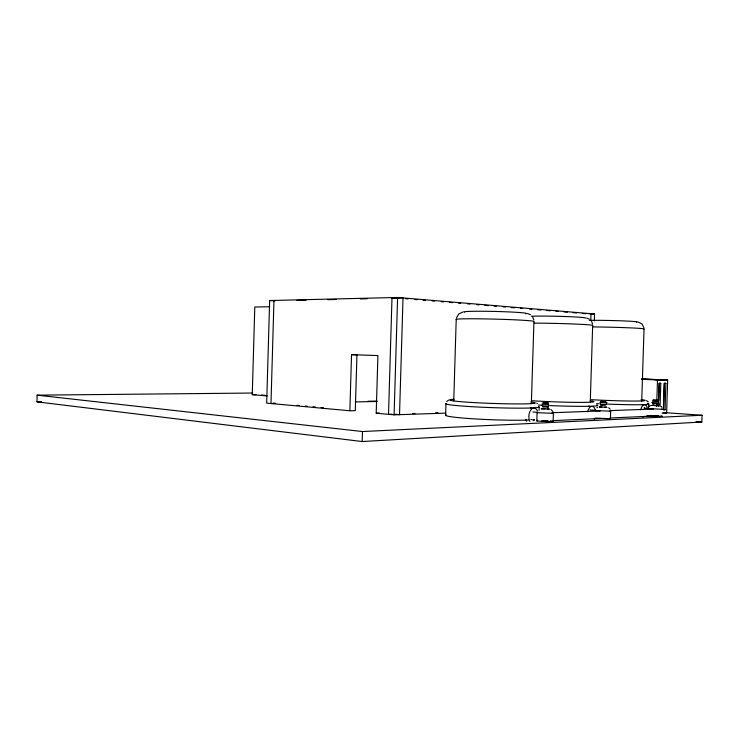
<?xml version="1.0" encoding="UTF-8"?>
<svg xmlns="http://www.w3.org/2000/svg" width="739" height="739" viewBox="0 0 739 739"><rect width="100%" height="100%" fill="white"/><g stroke="black" fill="none" stroke-linecap="round" stroke-linejoin="round"><path stroke-width="1.11" d="M666.467 412.75L702.05 415.263L701.838 422.006L362.175 441.534L36.95 401.85L37.135 395.162L252.72 393.037M445.635 415.096L445.95 403.716M267.148 395.938L252.258 394.691L254.789 307.008L269.735 306.759M594.322 320.892L594.544 313.992L397.6 297.466L269.643 300.524L266.677 403.134L349.87 410.773L355.293 410.625L356.946 354.812L351.524 354.674L349.87 410.773M273.966 300.413L270.982 403.531L275.536 403.448M362.175 441.534L362.47 431.53L37.135 395.162M445.765 413.138L394.099 414.838L376.197 413.193L377.915 355.57L351.524 354.674M536.837 420.713L537.087 412.639L537.576 412.528M394.099 414.838L397.6 297.466M453.755 400.824L456.212 319.405M531.359 403.633L533.928 321.419M590.794 320.541L591.006 313.687L588.715 313.706M590.276 401.887L592.66 325.437M595.117 418.08L610.414 418.727L610.682 411.189L609.98 411.004M553.123 421.359L553.372 413.295L552.467 413.064M641.72 401.286L644.038 328.957M656.648 406.478L656.722 404.178M656.832 400.723L657.488 380.012L667.668 380.04L666.624 412.944L662.098 413.138M651.752 405.305C654.2 405.083 660.842 407.605 658.467 403.318M658.532 401.101L659.096 383.347L660.805 383.347L660.066 406.598M658.569 406.348L658.698 402.755M658.754 400.584L659.308 383.273L660.805 383.347M665.054 409.72L665.885 383.338L664.389 383.264L663.557 409.618L665.054 409.72L663.363 409.785L664.204 383.338L665.885 383.338M539.045 410.228L539.165 407.013M648.602 407.429L648.731 403.993M456.388 318.084L458.734 313.964L463.288 311.83M648.463 407.06L650.44 405.48M610.682 411.189L595.348 410.607L595.893 410.441M446.652 401.554L448.758 399.984M596.835 407.688L597.5 407.3M553.372 413.323L537.077 412.685M541.281 408.787L545.077 408.75M599.264 406.958L601.915 406.912M548.199 407.115L542.602 406.847L543.091 406.81M657.932 403.863L652.943 403.66M651.789 405.341L654.431 405.286M600.613 401.416L605.943 401.628L600.604 401.443M652.906 403.623L654.412 403.605M648.426 408.565L662.55 409.295L661.738 409.092M599.837 402.459L607.079 402.81L606.349 402.69M541.983 403.947C540.837 404.362 550.961 404.695 548.68 404.178M362.47 431.53L702.05 415.263M542.574 421.119L548.292 420.851M552.864 420.648L600.853 418.45M609.998 418.025L656.851 415.881M551.959 412.731L599.948 410.986M610.229 410.607L653.645 409.027M652.361 401.101C651.401 401.416 660.971 401.72 658.107 401.305M542.14 405.535C540.07 405.923 551.063 406.33 548.634 405.776M391.975 414.219L388.52 414.33L392.003 297.605L398.884 298.177M412.658 413.554L414.958 413.48M435.65 412.815L437.95 412.741M376.197 413.193L379.458 413.092M296.902 300.394L306.131 300.182M328.042 299.664L336.116 299.48M360.336 298.916L367.255 298.75M391.485 298.187L403.014 297.919L399.522 414.662L395.051 414.256M658.625 402.884L651.872 402.524L652.934 402.478M367.985 401.231L377.093 401.055M355.274 401.905L376.899 401.489M36.95 401.85L41.56 401.785M252.258 394.691L255.962 394.654M600.391 403.928C597.408 404.178 608.354 404.704 606.303 404.178M591.108 314.01L594.544 313.992M656.195 379.883L657.913 379.883M663.003 379.901L641.72 379.005M601.962 405.129L600.659 405.138L605.426 405.305M642.274 378.959L667.668 380.04M641.544 379.218L657.488 380.012M656.001 403.66L657.941 403.827M656.528 405.369L658.458 405.517M656.777 415.678L658.061 415.761M604.835 407.041L606.931 407.3L599.311 407.004M547.202 408.852L549.41 409.11L541.29 408.833M644.205 408.122L646.81 408.381M269.643 300.524L274.982 300.902M663.179 412.704L666.624 412.944M589.879 409.914L595.597 410.33M597.888 410.496L600.17 410.662M696.092 421.572L701.838 422.006M532.865 412.002L537.225 412.344M405.757 298.75L408.048 298.935M414.93 299.507L417.221 299.701M422.948 300.182L425.248 300.367M432.121 300.939L434.412 301.133M441.294 301.706L443.585 301.9M449.321 302.371L452.758 302.657M458.485 303.138L460.776 303.332M467.658 303.905L469.949 304.089M476.831 304.662L479.121 304.856M484.849 305.336L488.294 305.623M494.021 306.094L496.312 306.288M503.194 306.861L505.485 307.054M511.212 307.535L514.658 307.821M520.385 308.292L522.676 308.486M529.558 309.059L531.849 309.253M537.576 309.724L541.022 310.011M546.749 310.491L550.186 310.777M555.922 311.258L558.213 311.442M563.94 311.923L567.386 312.209M573.113 312.689L576.549 312.976M582.286 313.447L585.722 313.733M547.276 406.949L548.236 407.078M261.477 395.023L264.913 395.31M273.162 403.143L275.444 403.346M297.115 405.323L299.397 405.526M305.105 406.053L307.387 406.256M313.087 406.783L315.368 406.986M321.068 407.503L323.349 407.716M661.146 416.029L662.32 416.306L647.872 415.706M638.126 322.001L642.08 324.051L643.909 327.673M586.646 318.066L589.316 319.174M527.313 313.428L530.51 314.768M550.832 409.415L553.114 411.78M646.477 400.621L647.77 401.563M536.699 403.18L537.382 403.559M608.659 407.743L610.109 409.101M661.276 406.478L662.015 407.346M647.641 401.416L648.085 401.979M591.579 321.447L592.576 324.116M532.717 317.068L533.78 319.932M456.536 319.618A38.871 1.302 1.5 0 1 495.444 319.137A38.871 1.302 1.5 0 1 533.484 321.604M464.609 312.191A31.093 1.275 1.4 0 1 495.583 311.461A31.093 1.275 1.4 0 1 525.734 313.724M534.066 419.715A46.631 2.817 2.1 0 1 531.923 419.872M528.607 420.038A46.631 2.817 2.1 0 1 473.727 418.837A46.631 2.817 2.1 0 1 446.06 414.819M538.592 406.635A46.64 2.3 2 0 1 492.904 407.66A46.64 2.3 2 0 1 446.402 403.383M530.833 401.951A42.742 1.94 2 0 1 493.033 403.439A42.742 1.94 2 0 1 454.06 399.282M596.622 404.963A43.897 1.977 2.2 0 1 549.834 405.582M542.583 405.249A43.897 1.977 2.2 0 1 538.325 405.027M590.304 400.797A40.229 1.672 2.1 0 1 579.884 402.385A40.229 1.672 2.1 0 1 531.433 400.704M534.251 323.137A36.59 1.118 1.4 0 1 574.175 324.015A36.59 1.118 1.4 0 1 592.466 325.548M531.332 316.227A29.264 1.099 1.3 0 1 565.584 316.541A29.264 1.099 1.3 0 1 585.343 318.139M592.937 326.924A34.65 0.97 1.3 0 1 629.342 327.83A34.65 0.97 1.3 0 1 643.641 329.104M589.223 320.347A27.712 0.951 1.2 0 1 622.146 320.855A27.712 0.951 1.2 0 1 636.685 322.204M657.377 415.734A3.51 1.801 -86.7 0 1 655.77 415.697M547.46 420.861A4.028 2.374 -86 0 1 545.641 420.833M531.276 419.355A3.972 2.383 -86 0 1 530.953 419.567M658.015 415.724A3.501 3.15 82.2 0 1 655.983 415.688M544.107 420.796A4.037 3.307 85.7 0 1 541.669 420.888M588.697 406.127A7.408 4.157 -86.4 0 1 589.583 406.265M587.69 411.826A7.427 4.157 -86.4 0 1 591.56 406.376A7.427 4.157 -86.4 0 1 595.505 410.551M594.405 418.874A7.427 4.157 -86.4 0 1 594.184 419.244M530.297 407.891A7.944 4.776 -86 0 1 531.978 408.14M534.463 419.41A7.944 4.776 -86 0 1 533.835 420.824M526.602 421.147A7.944 4.776 -86 0 1 525.919 419.272M529.835 421.424A7.963 4.767 -86 0 1 530.796 409.988A7.963 4.767 -86 0 1 537.586 411.161M537.502 420.177A7.963 4.767 -86 0 1 537.068 421.101M641.849 404.602A6.928 3.64 -86.6 0 1 642.099 404.676M644.288 407.623A6.928 3.64 -86.6 0 1 644.51 408.473M643.327 416.584A6.928 3.64 -86.6 0 1 642.902 417.193M640.759 409.859A6.947 3.63 -86.7 0 1 644.288 404.76A6.947 3.63 -86.7 0 1 647.678 409.138M646.976 415.715A6.947 3.63 -86.7 0 1 646.81 416.103M550.278 420.842A8.157 0.508 2.3 0 1 551.599 421.572A8.157 0.508 2.3 0 1 540.819 421.276A8.157 0.508 2.3 0 1 537.632 420.491M647.336 403.503A41.569 1.718 2.3 0 1 607.384 404.085M598.729 403.716A41.569 1.718 2.3 0 1 596.678 403.614M641.009 399.614A38.095 1.46 2.2 0 1 634.847 401.046A38.095 1.46 2.2 0 1 591.459 399.697M548.347 403.088L542.805 402.903L548.356 403.06M653.045 400.122L657.996 400.316L653.064 400.122"/></g></svg>
